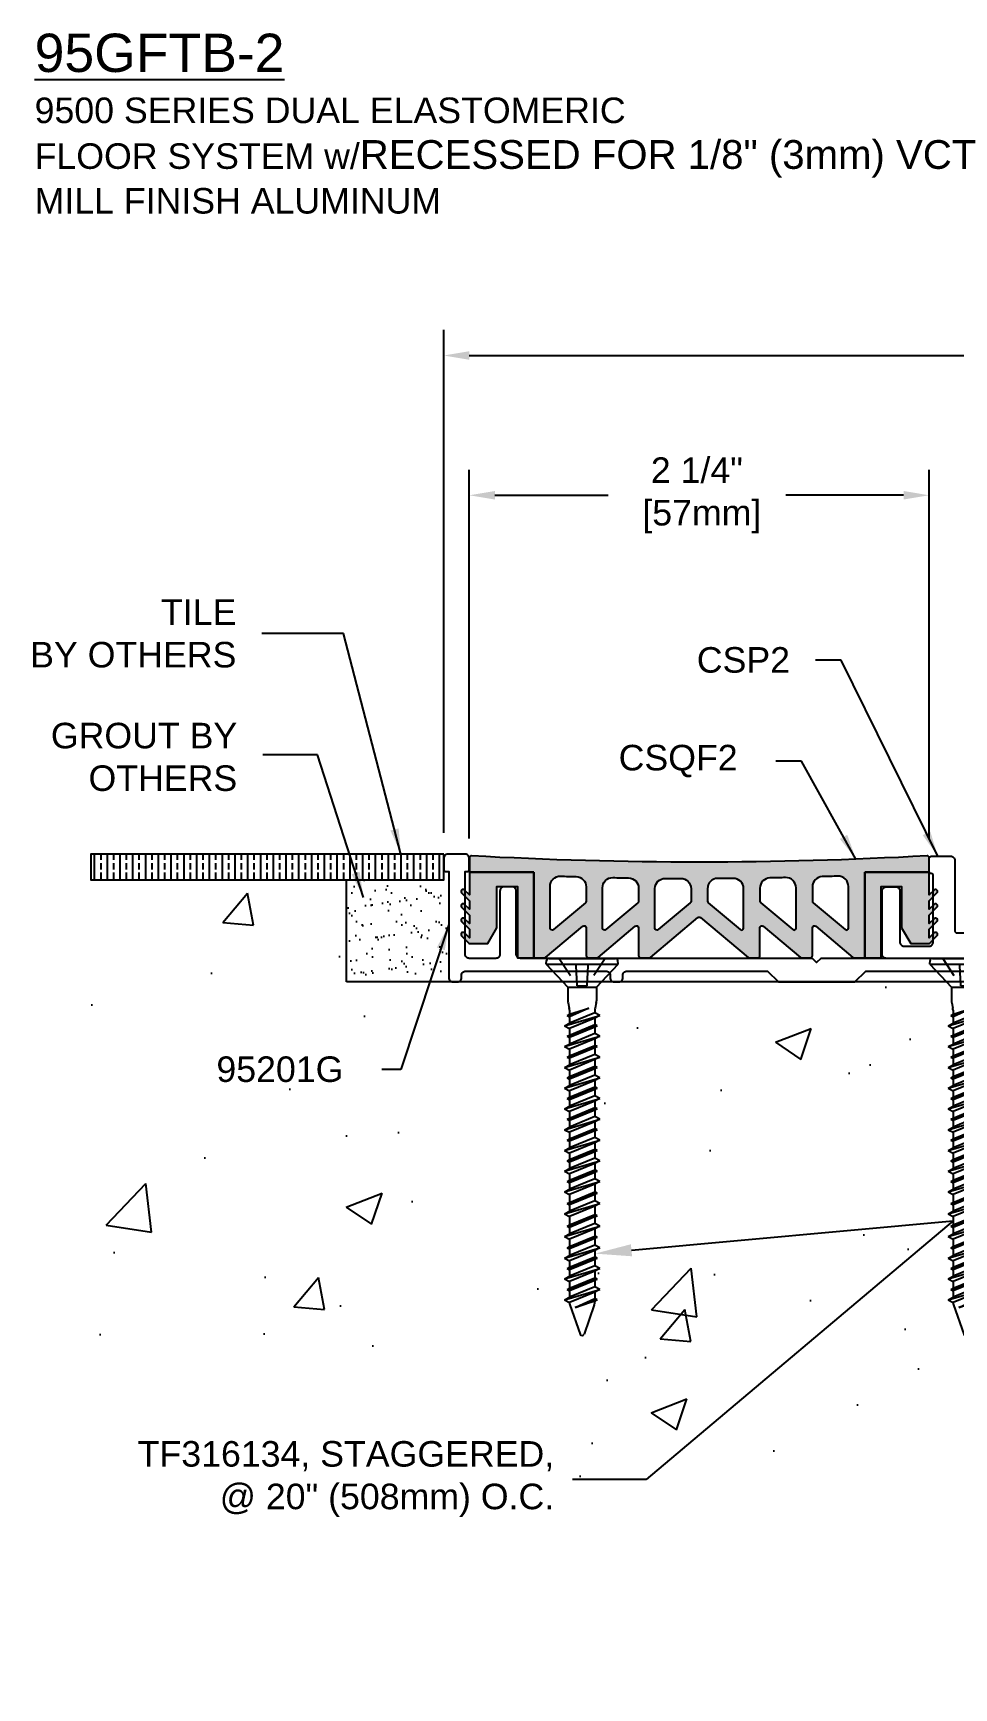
# Model space of a CAD drawing. Header units: inches. Extents: x 2.3 to 34.7, y -2.2 to 5.9.
# Drawn here: x 2.31 to 6.82, y -2.18 to 5.92 of the extents above; entities that cross this region are included whole.
import ezdxf
from ezdxf import colors
from ezdxf.entities.mleader import LeaderData, LeaderLine
from ezdxf.math import Vec2, Vec3

# ---------------------------------------------------------------- set-up
doc = ezdxf.new("R2010")
doc.units = ezdxf.units.IN
doc.header["$MEASUREMENT"] = 0
doc.linetypes.add('DASHED', pattern=[0.75, 0.5, -0.25])
for name, color, linetype in [('anchors', 4, 'Continuous'), ('conditions', 1, 'Continuous'), ('dimensions', 3, 'Continuous'), ('FILLER', 2, 'Continuous'), ('METALS', 7, 'Continuous'), ('text', 2, 'Continuous')]:
    doc.layers.add(name, color=color, linetype=linetype)
doc.styles.add('ARIAL', font='arial.ttf')
doc.dimstyles.new('Arial', dxfattribs={"dimtxt": 0.125, "dimasz": 0.125, "dimexe": 0.125, "dimexo": 0.125, "dimgap": 0.125, "dimtad": 0, "dimtih": 1, "dimtoh": 1, "dimdec": 4, "dimzin": 0, "dimdsep": 46, "dimlunit": 4, "dimtxsty": 'ARIAL', "dimcen": 0.125, "dimadec": 0, "dimazin": 0, "dimtfac": 1, "dimtdec": 4, "dimtofl": 0, "dimtmove": 0, "dimatfit": 3, "dimfxl": 0, "dimfrac": 2, "dimtolj": 1, "dimtzin": 0, "dimarcsym": 0})

# ---------------------------------------------------------------- blocks, each defined once
blk = doc.blocks.new('*D2')
at = {"layer": 'DEFPOINTS', "color": 0}
for p in [(13.6663, 4.3432), (4.3213, 1.8828), (13.6663, 1.8828)]:
    blk.add_point(p, dxfattribs=at)
at = {"layer": 'dimensions', "color": 0, "lineweight": -2}
for p, q in [((4.3213, 2.0078), (4.3213, 4.4682)), ((13.6663, 2.0078), (13.6663, 4.4682)), ((4.4463, 4.3432), (8.5106, 4.3432)), ((13.5413, 4.3432), (9.4771, 4.3432))]:
    blk.add_line(p, q, dxfattribs=at)
at = {"layer": 'dimensions', "color": 0}
for points in [[(4.4463, 4.364), (4.4463, 4.3223), (4.3213, 4.3432)], [(13.5413, 4.364), (13.5413, 4.3223), (13.6663, 4.3432)]]:
    blk.add_solid(points, dxfattribs=at)
at = {"layer": 'dimensions', "color": 0, "insert": (8.9938, 4.3432), "char_height": 0.125, "attachment_point": 5, "style": 'ARIAL'}
blk.add_mtext('\\A1;9 3/8"\\P [237mm]', dxfattribs=at)
blk = doc.blocks.new('*D5')
at = {"layer": 'DEFPOINTS', "color": 0}
for p in [(6.6963, 3.6591), (4.4463, 1.8553), (6.6963, 1.8553)]:
    blk.add_point(p, dxfattribs=at)
at = {"layer": 'dimensions', "color": 0, "lineweight": -2}
for p, q in [((4.4463, 1.9803), (4.4463, 3.7841)), ((6.6963, 1.9803), (6.6963, 3.7841)), ((4.5713, 3.6591), (5.1251, 3.6591)), ((6.5713, 3.6591), (5.9945, 3.6591))]:
    blk.add_line(p, q, dxfattribs=at)
at = {"layer": 'dimensions', "color": 0}
for points in [[(4.5713, 3.68), (4.5713, 3.6383), (4.4463, 3.6591)], [(6.5713, 3.68), (6.5713, 3.6383), (6.6963, 3.6591)]]:
    blk.add_solid(points, dxfattribs=at)
at = {"layer": 'dimensions', "color": 0, "insert": (5.5598, 3.6591), "char_height": 0.125, "attachment_point": 5, "style": 'ARIAL'}
blk.add_mtext('\\A1;2 1/4"\\P [57mm]', dxfattribs=at)
blk = doc.blocks.new('csp2')
blk.add_lwpolyline([(0, 0.33, -0.414214), (0.02, 0.35), (0.0665, 0.35, -0.414214), (0.0865, 0.33), (0.0865, 0.08, 0.414214), (0.1065, 0.06), (0.23, 0.06, 0.414214), (0.25, 0.08), (0.25, 0.405, 0.414214), (0.24, 0.415, -0.414214), (0.23, 0.425), (0.23, 0.49, -0.414214), (0.24, 0.5), (0.335, 0.5, -0.414214), (0.355, 0.48), (0.355, 0.135, 0.414214), (0.365, 0.125), (1.3552, 0.125), (1.3552, 0), (0.335, 0), (0.02, 0, -0.414214), (0, 0.02)], format="xyb", close=True)
blk = doc.blocks.new('A$C63CB1885')
for p, q in [((-0.1762, 0), (-0.1747, 0.0182)), ((-0.1762, 0), (0.1762, 0)), ((-0.1762, 0), (-0.0698, -0.1125)), ((-0.1634, 0.0285), (0.1634, 0.0285)), ((0.0698, -0.1125), (0.1762, 0)), ((0.1762, 0), (0.1747, 0.0182)), ((-0.0698, -0.1125), (0.0698, -0.1125)), ((-0.0698, -0.1125), (-0.0698, -0.1796)), ((0.0698, -0.1125), (0.0698, -0.1796)), ((-0.0737, -0.2511), (0.0321, -0.2146)), ((-0.0687, -0.1892), (-0.0633, -0.2152)), ((-0.0623, -0.2248), (-0.0622, -0.2449)), ((-0.0622, -0.2449), (0.0321, -0.2146)), ((0.0321, -0.2146), (-0.0622, -0.2573)), ((0.0622, -0.2382), (-0.0622, -0.289)), ((0.0622, -0.2248), (0.0622, -0.2382)), ((0.0862, -0.2511), (0.0622, -0.2382)), ((0.0687, -0.1892), (0.0633, -0.2152)), ((-0.0863, -0.3019), (0.0862, -0.2511)), ((-0.0863, -0.3019), (-0.0622, -0.289)), ((-0.0863, -0.3019), (-0.0622, -0.3148)), ((-0.0737, -0.2511), (-0.0622, -0.2449)), ((-0.0737, -0.2511), (-0.0622, -0.2573)), ((-0.0737, -0.3527), (0.0737, -0.3019)), ((-0.0622, -0.2573), (-0.0622, -0.289)), ((0.0622, -0.264), (-0.0622, -0.3148)), ((-0.0622, -0.3465), (0.0622, -0.2957)), ((0.0622, -0.308), (-0.0622, -0.3588)), ((-0.0622, -0.3148), (-0.0622, -0.3465)), ((0.0862, -0.2511), (0.0622, -0.264)), ((0.0622, -0.264), (0.0622, -0.2957)), ((0.0737, -0.3019), (0.0622, -0.2957)), ((0.0737, -0.3019), (0.0622, -0.308)), ((0.0622, -0.308), (0.0622, -0.3397)), ((-0.0863, -0.4034), (0.0862, -0.3527)), ((-0.0863, -0.4034), (-0.0622, -0.3905)), ((-0.0863, -0.4034), (-0.0622, -0.4164)), ((-0.0737, -0.3527), (-0.0622, -0.3465)), ((-0.0737, -0.3527), (-0.0622, -0.3588)), ((-0.0737, -0.4542), (0.0737, -0.4034)), ((0.0622, -0.3397), (-0.0622, -0.3905)), ((-0.0622, -0.3588), (-0.0622, -0.3905)), ((0.0622, -0.3656), (-0.0622, -0.4164)), ((-0.0622, -0.4481), (0.0622, -0.3973)), ((0.0862, -0.3527), (0.0622, -0.3656)), ((0.0622, -0.3656), (0.0622, -0.3973)), ((0.0737, -0.4034), (0.0622, -0.3973)), ((0.0737, -0.4034), (0.0622, -0.4096)), ((0.0862, -0.3527), (0.0622, -0.3397)), ((-0.0863, -0.505), (0.0862, -0.4542)), ((-0.0737, -0.4542), (-0.0622, -0.4481)), ((-0.0737, -0.4542), (-0.0622, -0.4604)), ((0.0622, -0.4096), (-0.0622, -0.4604)), ((-0.0622, -0.4164), (-0.0622, -0.4481)), ((0.0622, -0.4413), (-0.0622, -0.4921)), ((-0.0622, -0.4604), (-0.0622, -0.4921)), ((0.0622, -0.4671), (-0.0622, -0.5179)), ((0.0622, -0.4096), (0.0622, -0.4413)), ((0.0862, -0.4542), (0.0622, -0.4671)), ((0.0622, -0.4671), (0.0622, -0.4988)), ((0.0862, -0.4542), (0.0622, -0.4413)), ((-0.0863, -0.505), (-0.0622, -0.4921)), ((-0.0863, -0.505), (-0.0622, -0.5179)), ((-0.0863, -0.6066), (0.0862, -0.5558)), ((-0.0737, -0.5558), (0.0737, -0.505)), ((-0.0737, -0.5558), (-0.0622, -0.5496)), ((-0.0737, -0.5558), (-0.0622, -0.5619)), ((-0.0622, -0.5496), (0.0622, -0.4988)), ((0.0622, -0.5112), (-0.0622, -0.5619)), ((-0.0622, -0.5179), (-0.0622, -0.5496)), ((0.0622, -0.5429), (-0.0622, -0.5936)), ((-0.0622, -0.5619), (-0.0622, -0.5936)), ((0.0737, -0.505), (0.0622, -0.4988)), ((0.0737, -0.505), (0.0622, -0.5112)), ((0.0622, -0.5112), (0.0622, -0.5429)), ((0.0862, -0.5558), (0.0622, -0.5687)), ((0.0862, -0.5558), (0.0622, -0.5429)), ((-0.0863, -0.6066), (-0.0622, -0.5936)), ((-0.0863, -0.6066), (-0.0622, -0.6195)), ((-0.0737, -0.6573), (0.0737, -0.6066)), ((0.0622, -0.5687), (-0.0622, -0.6195)), ((-0.0622, -0.6512), (0.0622, -0.6004)), ((0.0622, -0.6127), (-0.0622, -0.6635)), ((-0.0622, -0.6195), (-0.0622, -0.6512)), ((0.0622, -0.6444), (-0.0622, -0.6952)), ((0.0622, -0.5687), (0.0622, -0.6004)), ((0.0737, -0.6066), (0.0622, -0.6004)), ((0.0737, -0.6066), (0.0622, -0.6127)), ((0.0622, -0.6127), (0.0622, -0.6444)), ((0.0862, -0.6573), (0.0622, -0.6444)), ((-0.0863, -0.7081), (0.0862, -0.6573)), ((-0.0863, -0.7081), (-0.0622, -0.6952)), ((-0.0863, -0.7081), (-0.0622, -0.721)), ((-0.0737, -0.6573), (-0.0622, -0.6512)), ((-0.0737, -0.6573), (-0.0622, -0.6635)), ((-0.0737, -0.7589), (0.0737, -0.7081)), ((-0.0622, -0.6635), (-0.0622, -0.6952)), ((0.0622, -0.6703), (-0.0622, -0.721)), ((-0.0622, -0.7527), (0.0622, -0.702)), ((0.0622, -0.7143), (-0.0622, -0.7651)), ((-0.0622, -0.721), (-0.0622, -0.7527)), ((0.0862, -0.6573), (0.0622, -0.6703)), ((0.0622, -0.6703), (0.0622, -0.702)), ((0.0737, -0.7081), (0.0622, -0.702)), ((0.0737, -0.7081), (0.0622, -0.7143)), ((0.0622, -0.7143), (0.0622, -0.746)), ((-0.0863, -0.8097), (0.0862, -0.7589)), ((-0.0863, -0.8097), (-0.0622, -0.7968)), ((-0.0863, -0.8097), (-0.0622, -0.8226)), ((-0.0737, -0.7589), (-0.0622, -0.7527)), ((-0.0737, -0.7589), (-0.0622, -0.7651)), ((-0.0737, -0.8605), (0.0737, -0.8097)), ((0.0622, -0.746), (-0.0622, -0.7968)), ((-0.0622, -0.7651), (-0.0622, -0.7967)), ((0.0622, -0.7718), (-0.0622, -0.8226)), ((-0.0622, -0.8543), (0.0622, -0.8035)), ((0.0862, -0.7589), (0.0622, -0.7718)), ((0.0622, -0.7718), (0.0622, -0.8035)), ((0.0737, -0.8097), (0.0622, -0.8035)), ((0.0737, -0.8097), (0.0622, -0.8159)), ((0.0862, -0.7589), (0.0622, -0.746)), ((-0.0863, -0.9112), (0.0862, -0.8605)), ((-0.0737, -0.8605), (-0.0622, -0.8543)), ((-0.0737, -0.8605), (-0.0622, -0.8666)), ((0.0622, -0.8159), (-0.0622, -0.8666)), ((-0.0622, -0.8226), (-0.0622, -0.8543)), ((0.0622, -0.8475), (-0.0622, -0.8983)), ((-0.0622, -0.8666), (-0.0622, -0.8983)), ((0.0622, -0.8734), (-0.0622, -0.9242)), ((0.0622, -0.8159), (0.0622, -0.8475)), ((0.0862, -0.8605), (0.0622, -0.8734)), ((0.0622, -0.8734), (0.0622, -0.9051)), ((0.0862, -0.8605), (0.0622, -0.8475)), ((-0.0863, -0.9112), (-0.0622, -0.8983)), ((-0.0863, -0.9112), (-0.0622, -0.9242)), ((-0.0863, -1.0128), (0.0862, -0.962)), ((-0.0737, -0.962), (0.0737, -0.9112)), ((-0.0737, -0.962), (-0.0622, -0.9559)), ((-0.0737, -0.962), (-0.0622, -0.9682)), ((-0.0622, -0.9559), (0.0622, -0.9051)), ((0.0622, -0.9174), (-0.0622, -0.9682)), ((-0.0622, -0.9242), (-0.0622, -0.9558)), ((0.0622, -0.9491), (-0.0622, -0.9999)), ((-0.0622, -0.9682), (-0.0622, -0.9999)), ((0.0737, -0.9112), (0.0622, -0.9051)), ((0.0737, -0.9112), (0.0622, -0.9174)), ((0.0622, -0.9174), (0.0622, -0.9491)), ((0.0862, -0.962), (0.0622, -0.975)), ((0.0862, -0.962), (0.0622, -0.9491)), ((-0.0863, -1.0128), (-0.0622, -0.9999)), ((-0.0863, -1.0128), (-0.0622, -1.0257)), ((-0.0737, -1.0636), (0.0737, -1.0128)), ((0.0622, -0.975), (-0.0622, -1.0257)), ((-0.0622, -1.0574), (0.0622, -1.0066)), ((0.0622, -1.019), (-0.0622, -1.0698)), ((-0.0622, -1.0257), (-0.0622, -1.0574)), ((0.0622, -1.0507), (-0.0622, -1.1015)), ((0.0622, -0.975), (0.0622, -1.0066)), ((0.0737, -1.0128), (0.0622, -1.0066)), ((0.0737, -1.0128), (0.0622, -1.019)), ((0.0622, -1.019), (0.0622, -1.0507)), ((0.0862, -1.0636), (0.0622, -1.0507)), ((-0.0863, -1.1144), (0.0862, -1.0636)), ((-0.0863, -1.1144), (-0.0622, -1.1015)), ((-0.0863, -1.1144), (-0.0622, -1.1273)), ((-0.0737, -1.0636), (-0.0622, -1.0574)), ((-0.0737, -1.0636), (-0.0622, -1.0698)), ((-0.0737, -1.1715), (0.0737, -1.1207)), ((-0.0622, -1.0697), (-0.0622, -1.1014)), ((0.0622, -1.0765), (-0.0622, -1.1273)), ((-0.0622, -1.1653), (0.0622, -1.1145)), ((0.0622, -1.1269), (-0.0622, -1.1776)), ((-0.0622, -1.1273), (-0.0622, -1.1653)), ((0.0862, -1.0636), (0.0622, -1.0765)), ((0.0622, -1.0765), (0.0622, -1.1145)), ((0.0737, -1.1207), (0.0622, -1.1145)), ((0.0737, -1.1207), (0.0622, -1.1269)), ((0.0622, -1.1269), (0.0622, -1.1585)), ((-0.0863, -1.2223), (0.0862, -1.1715)), ((-0.0863, -1.2223), (-0.0622, -1.2093)), ((-0.0737, -1.1715), (-0.0622, -1.1653)), ((-0.0737, -1.1715), (-0.0622, -1.1776)), ((0.0622, -1.1585), (-0.0622, -1.2093)), ((-0.0622, -1.1776), (-0.0622, -1.2093)), ((0.0622, -1.1844), (-0.0622, -1.2352)), ((0.0862, -1.1715), (0.0622, -1.1844)), ((0.0622, -1.1844), (0.0622, -1.2247)), ((0.0862, -1.1715), (0.0622, -1.1585)), ((-0.0863, -1.2223), (-0.0622, -1.2352)), ((-0.0863, -1.3324), (0.0862, -1.2816)), ((-0.0737, -1.2816), (0.0737, -1.2308)), ((-0.0737, -1.2816), (-0.0622, -1.2754)), ((-0.0737, -1.2816), (-0.0622, -1.2878)), ((-0.0622, -1.2754), (0.0622, -1.2247)), ((-0.0622, -1.2352), (-0.0622, -1.2754)), ((0.0622, -1.237), (-0.0622, -1.2878)), ((0.0622, -1.2687), (-0.0622, -1.3195)), ((-0.0622, -1.2877), (-0.0622, -1.3194)), ((0.0622, -1.2945), (-0.0622, -1.3453)), ((0.0737, -1.2308), (0.0622, -1.2247)), ((0.0737, -1.2308), (0.0622, -1.237)), ((0.0622, -1.237), (0.0622, -1.2687)), ((0.0862, -1.2816), (0.0622, -1.2945)), ((0.0622, -1.2945), (0.0622, -1.3303)), ((0.0862, -1.2816), (0.0622, -1.2687)), ((-0.0863, -1.3324), (-0.0622, -1.3195)), ((-0.0863, -1.3324), (-0.0622, -1.3453)), ((-0.0737, -1.3872), (0.0737, -1.3365)), ((-0.0622, -1.3811), (0.0622, -1.3303)), ((0.0622, -1.3426), (-0.0622, -1.3934)), ((-0.0622, -1.3453), (-0.0622, -1.381)), ((0.0622, -1.3743), (-0.0622, -1.4251)), ((0.0737, -1.3365), (0.0622, -1.3303)), ((0.0737, -1.3365), (0.0622, -1.3426)), ((0.0622, -1.3426), (0.0622, -1.3743)), ((0.0862, -1.3872), (0.0622, -1.3743)), ((-0.0863, -1.438), (0.0862, -1.3872)), ((-0.0863, -1.438), (-0.0622, -1.4251)), ((-0.0863, -1.438), (-0.0622, -1.4509)), ((-0.0737, -1.3872), (-0.0622, -1.3811)), ((-0.0737, -1.3872), (-0.0622, -1.3934)), ((-0.0737, -1.4895), (0.0737, -1.4387)), ((-0.0622, -1.3934), (-0.0622, -1.4251)), ((0.0622, -1.4002), (-0.0622, -1.4509)), ((-0.0622, -1.4833), (0.0622, -1.4326)), ((0.0622, -1.4449), (-0.0622, -1.4957)), ((-0.0622, -1.4509), (-0.0622, -1.4833)), ((0.0862, -1.3872), (0.0622, -1.4002)), ((0.0622, -1.4002), (0.0622, -1.4326)), ((0.0737, -1.4387), (0.0622, -1.4326)), ((0.0737, -1.4387), (0.0622, -1.4449)), ((0.0622, -1.4449), (0.0622, -1.4766)), ((-0.0863, -1.5403), (0.0862, -1.4895)), ((-0.0863, -1.5403), (-0.0622, -1.5274)), ((-0.0737, -1.4895), (-0.0622, -1.4833)), ((-0.0737, -1.4895), (-0.0622, -1.4957)), ((0.0622, -1.4766), (-0.0622, -1.5274)), ((-0.0622, -1.4956), (-0.0621, -1.5273)), ((0.0622, -1.5024), (-0.0622, -1.5532)), ((-0.0622, -1.5856), (0.0622, -1.5348)), ((0.0862, -1.4895), (0.0622, -1.5024)), ((0.0622, -1.5024), (0.0622, -1.5348)), ((0.0737, -1.541), (0.0622, -1.5348)), ((0.0862, -1.4895), (0.0622, -1.4766)), ((-0.0863, -1.5403), (-0.0622, -1.5532)), ((-0.0863, -1.6425), (0.0862, -1.5918)), ((-0.0737, -1.5918), (0.0737, -1.541)), ((-0.0737, -1.5918), (-0.0622, -1.5856)), ((-0.0737, -1.5918), (-0.0622, -1.5979)), ((0.0622, -1.5471), (-0.0622, -1.5979)), ((0.0622, -1.5788), (-0.0622, -1.6296)), ((0.0622, -1.6047), (-0.0622, -1.6555)), ((-0.0621, -1.5532), (-0.0621, -1.5856)), ((-0.0621, -1.5979), (-0.0621, -1.6296)), ((0.0737, -1.541), (0.0622, -1.5471)), ((0.0622, -1.5471), (0.0622, -1.5788)), ((0.0862, -1.5918), (0.0622, -1.6047)), ((0.0622, -1.6047), (0.0622, -1.6522)), ((0.0862, -1.5918), (0.0622, -1.5788)), ((-0.0863, -1.6425), (-0.0622, -1.6296)), ((-0.0863, -1.6425), (-0.0622, -1.6555)), ((-0.0596, -1.6676), (-0.0096, -1.8103)), ((-0.0335, -1.6795), (0.0622, -1.6364)), ((-0.0335, -1.6795), (0.0737, -1.6425)), ((0.0622, -1.6487), (-0.0335, -1.6795)), ((0.0596, -1.6676), (0.0096, -1.8103)), ((0.0737, -1.6425), (0.0622, -1.6364)), ((0.0737, -1.6425), (0.0622, -1.6487))]:
    blk.add_line(p, q)
at = {"linetype": 'DASHED', "ltscale": 0.025}
for p, q in [((-0.1125, 0.0285), (-0.024, -0.1065)), ((-0.024, -0.1065), (-0.0311, 0.0283)), ((0.024, -0.1065), (0.0311, 0.0285)), ((0.1125, 0.0285), (0.024, -0.1065)), ((-0.024, -0.1065), (0.024, -0.1065))]:
    blk.add_line(p, q, dxfattribs=at)
for centre, radius, start, end in [((-0.1634, 0.0173), 0.0112, 90, 175), ((0.1634, 0.0173), 0.0112, 5, 90), ((-0.0233, -0.1796), 0.0465, 180, 191.9357), ((-0.1088, -0.2248), 0.0465, 0, 11.9357), ((0.1087, -0.2248), 0.0465, 168.0643, 180), ((0.0233, -0.1796), 0.0465, 348.0643, 0), ((-0.0158, -1.6522), 0.0465, 183.94761, 199.30575), ((0.0158, -1.6522), 0.0465, 340.69425, 0), ((0, -1.806), 0.0106, 204.10008, 335.89992)]:
    blk.add_arc(centre, radius, start, end)
blk = doc.blocks.new('TF316134')
blk.add_blockref('A$C63CB1885', (0, -0.0285))
blk = doc.blocks.new('95201g')
blk.add_lwpolyline([(-1.7723, -0.0148), (-1.7723, -0.0018, -0.414214), (-1.7523, 0.0182), (-1.0651, 0.0182, -0.414214), (-1.0451, -0.0018), (-1.0451, -0.0148, 0.414214), (-1.0251, -0.0348), (-1.0031, -0.0348, 0.414214), (-0.9831, -0.0148), (-0.9831, -0.0018, -0.414214), (-0.9631, 0.0182), (-0.2748, 0.0182), (-0.2218, -0.0348), (0.1522, -0.0348), (0.2052, 0.0182), (0.8319, 0.0182, -0.414214), (0.8519, -0.0018), (0.8519, -0.0148, 0.414214), (0.8719, -0.0348), (0.8939, -0.0348, 0.414214), (0.9139, -0.0148), (0.9139, -0.0018, -0.414214), (0.9339, 0.0182), (1.5367, 0.0182, -0.414214), (1.5567, -0.0018), (1.5567, -0.0148, 0.414214), (1.5767, -0.0348), (1.5987, -0.0348, 0.414214), (1.6187, -0.0148), (1.6187, -0.0018, -0.414214), (1.6387, 0.0182), (1.9687, 0.0182, -0.414214), (1.9887, -0.0018), (1.9887, -0.1268, -0.414214), (1.8207, -0.2948), (1.8132, -0.2948), (1.8132, -0.3568), (1.8207, -0.3568, 0.414214), (2.0507, -0.1268), (2.0507, -0.0018, -0.414214), (2.0707, 0.0182), (2.3057, 0.0182, -0.414214), (2.3257, -0.0018), (2.3257, -0.2953, 0.414214), (2.3872, -0.3568), (2.3877, -0.3568), (2.3877, 0.0602, 0.414214), (2.3677, 0.0802), (-0.0148, 0.0802), (-0.0348, 0.0602), (-0.0548, 0.0802), (-1.4843, 0.0802, -0.414214), (-1.5043, 0.1002), (-1.5043, 0.4102, 0.414214), (-1.5243, 0.4302), (-1.5643, 0.4302, 0.414214), (-1.5843, 0.4102), (-1.5843, 0.1002, -0.414214), (-1.6043, 0.0802), (-1.7343, 0.0802, -0.414214), (-1.7543, 0.1002), (-1.7543, 0.5052), (-1.7443, 0.5052, 0.414214), (-1.7343, 0.5152), (-1.7343, 0.5702, 0.414214), (-1.7543, 0.5902), (-1.8393, 0.5902, 0.414214), (-1.8593, 0.5702), (-1.8593, 0.5152, 0.414214), (-1.8493, 0.5052), (-1.8343, 0.5052), (-1.8343, -0.0148, 0.414214), (-1.8143, -0.0348), (-1.7923, -0.0348, 0.414214)], format="xyb", close=True)
blk = doc.blocks.new('CSQF2')
h = blk.add_hatch(color=256)
h.paths.add_polyline_path([(4.5589, 1.888, 0.430422), (4.5483, 1.898, -0.027516), (2.3194, 1.898, 0.430422), (2.3089, 1.888), (2.3089, 1.8186), (2.6239, 1.8186), (2.6239, 1.3986), (2.6757, 1.3986, 0.176327), (2.6822, 1.4009), (2.8641, 1.5536, -0.63707), (2.8805, 1.5459), (2.8805, 1.4086, 0.414214), (2.8905, 1.3986), (2.9323, 1.3986, 0.176327), (2.9388, 1.4009), (3.1207, 1.5536, -0.63707), (3.1371, 1.5459), (3.1371, 1.4086, 0.414214), (3.1471, 1.3986), (3.1889, 1.3986, 0.176327), (3.1954, 1.4009), (3.4275, 1.5957, -0.36397), (3.4403, 1.5957), (3.6724, 1.4009, 0.176327), (3.6788, 1.3986), (3.7207, 1.3986, 0.414214), (3.7307, 1.4086), (3.7307, 1.5459, -0.63707), (3.7471, 1.5536), (3.929, 1.4009, 0.176327), (3.9354, 1.3986), (3.9773, 1.3986, 0.414214), (3.9873, 1.4086), (3.9873, 1.5459, -0.63707), (4.0037, 1.5536), (4.1856, 1.4009, 0.176327), (4.192, 1.3986), (4.2439, 1.3986), (4.2439, 1.8186), (4.5589, 1.8186)])
h.paths.add_polyline_path([(3.2675, 1.788, 0.000939), (3.3439, 1.7875, -0.412919), (3.3937, 1.7375), (3.3937, 1.6764, -0.221695), (3.3901, 1.6688), (3.2335, 1.5374, -0.63707), (3.2171, 1.545), (3.2171, 1.738, -0.416611)], flags=16)
h.paths.add_polyline_path([(3.1371, 1.7403), (3.1371, 1.6764, -0.221695), (3.1335, 1.6688), (2.9769, 1.5374, -0.63707), (2.9605, 1.545), (2.9605, 1.7417, -0.420307), (3.0115, 1.7917, 0.000939), (3.0879, 1.7903, -0.409242)], flags=16)
h.paths.add_polyline_path([(3.5239, 1.7875, 0.000939), (3.6003, 1.788, -0.416611), (3.6507, 1.738), (3.6507, 1.545, -0.63707), (3.6343, 1.5374), (3.4777, 1.6688, -0.221695), (3.4741, 1.6764), (3.4741, 1.7375, -0.412919)], flags=16)
h.paths.add_polyline_path([(2.8805, 1.7463), (2.8805, 1.6764, -0.221695), (2.8769, 1.6688), (2.7203, 1.5374, -0.63707), (2.7039, 1.545), (2.7039, 1.7487, -0.424014), (2.7555, 1.7987, 0.000939), (2.832, 1.7963, -0.405574)], flags=16)
h.paths.add_polyline_path([(3.7798, 1.7903, 0.000939), (3.8562, 1.7917, -0.420307), (3.9073, 1.7417), (3.9073, 1.545, -0.63707), (3.8909, 1.5374), (3.7343, 1.6688, -0.221695), (3.7307, 1.6764), (3.7307, 1.7403, -0.409242)], flags=16)
h.paths.add_polyline_path([(4.0358, 1.7963, 0.000939), (4.1122, 1.7987, -0.424014), (4.1639, 1.7487), (4.1639, 1.545, -0.63707), (4.1475, 1.5374), (3.9909, 1.6688, -0.221695), (3.9873, 1.6764), (3.9873, 1.7463, -0.405574)], flags=16)
h.paths.add_polyline_path([(2.6239, 1.8186), (2.3089, 1.8186), (2.3089, 1.7069), (2.2851, 1.7307, 0.414214), (2.271, 1.7307, 0.414214), (2.271, 1.7165), (2.3089, 1.6786), (2.3089, 1.6369), (2.2851, 1.6607, 0.414214), (2.271, 1.6607, 0.414214), (2.271, 1.6465), (2.3089, 1.6086), (2.3089, 1.5669), (2.2851, 1.5907, 0.414214), (2.271, 1.5907, 0.414214), (2.271, 1.5765), (2.3089, 1.5386), (2.3089, 1.4969), (2.2851, 1.5207, 0.414214), (2.271, 1.5207, 0.414214), (2.271, 1.5065), (2.306, 1.4715, 0.198912), (2.313, 1.4686), (2.3989, 1.4686), (2.4439, 1.5465), (2.4439, 1.7486), (2.5439, 1.7486), (2.5439, 1.3986), (2.6239, 1.3986)])
h.paths.add_polyline_path([(4.3239, 1.7486), (4.4239, 1.7486), (4.4239, 1.5465), (4.4689, 1.4686), (4.5547, 1.4686, 0.198912), (4.5618, 1.4715), (4.5968, 1.5065, 0.414214), (4.5968, 1.5207, 0.414214), (4.5827, 1.5207), (4.5589, 1.4969), (4.5589, 1.5386), (4.5968, 1.5765, 0.414214), (4.5968, 1.5907, 0.414214), (4.5827, 1.5907), (4.5589, 1.5669), (4.5589, 1.6086), (4.5968, 1.6465, 0.414214), (4.5968, 1.6607, 0.414214), (4.5827, 1.6607), (4.5589, 1.6369), (4.5589, 1.6786), (4.5968, 1.7165, 0.414214), (4.5968, 1.7307, 0.414214), (4.5827, 1.7307), (4.5589, 1.7069), (4.5589, 1.8186), (4.2439, 1.8186), (4.2439, 1.3986), (4.3239, 1.3986)])
for p, q in [((2.3089, 1.8186), (2.6239, 1.8186)), ((2.6239, 1.8186), (2.3089, 1.8186)), ((2.6239, 1.8186), (2.6239, 1.3986)), ((2.6239, 1.3986), (2.6239, 1.8186)), ((4.2439, 1.8186), (4.2439, 1.3986)), ((4.5589, 1.8186), (4.2439, 1.8186)), ((4.2439, 1.8186), (4.5589, 1.8186)), ((4.2439, 1.3986), (4.2439, 1.8186))]:
    blk.add_line(p, q)
for points in [[(2.8905, 1.3986), (2.9323, 1.3986, 0.176327), (2.9388, 1.4009), (3.1207, 1.5536, -0.63707), (3.1371, 1.5459), (3.1371, 1.4086, 0.414214), (3.1471, 1.3986), (3.1889, 1.3986, 0.176327), (3.1954, 1.4009), (3.4275, 1.5957, -0.36397), (3.4403, 1.5957), (3.6724, 1.4009, 0.176327), (3.6788, 1.3986), (3.7207, 1.3986, 0.414214), (3.7307, 1.4086), (3.7307, 1.5459, -0.63707), (3.7471, 1.5536), (3.929, 1.4009, 0.176327), (3.9354, 1.3986), (3.9773, 1.3986, 0.414214), (3.9873, 1.4086), (3.9873, 1.5459, -0.63707), (4.0037, 1.5536), (4.1856, 1.4009, 0.176327), (4.192, 1.3986), (4.2439, 1.3986), (4.3239, 1.3986), (4.3239, 1.7486), (4.4239, 1.7486), (4.4239, 1.5465), (4.4689, 1.4686), (4.5547, 1.4686, 0.198912), (4.5618, 1.4715), (4.5968, 1.5065, 0.414214), (4.5968, 1.5207, 0.414214), (4.5827, 1.5207), (4.5589, 1.4969), (4.5589, 1.5386), (4.5968, 1.5765, 0.414214), (4.5968, 1.5907, 0.414214), (4.5827, 1.5907), (4.5589, 1.5669), (4.5589, 1.6086), (4.5968, 1.6465, 0.414214), (4.5968, 1.6607, 0.414214), (4.5827, 1.6607), (4.5589, 1.6369), (4.5589, 1.6786), (4.5968, 1.7165, 0.414214), (4.5968, 1.7307, 0.414214), (4.5827, 1.7307), (4.5589, 1.7069), (4.5589, 1.8186), (4.5589, 1.888, 0.430422), (4.5483, 1.898, -0.027516), (2.3194, 1.898, 0.430422), (2.3089, 1.888), (2.3089, 1.8186), (2.3089, 1.7069), (2.2851, 1.7307, 0.414214), (2.271, 1.7307, 0.414214), (2.271, 1.7165), (2.3089, 1.6786), (2.3089, 1.6369), (2.2851, 1.6607, 0.414214), (2.271, 1.6607, 0.414214), (2.271, 1.6465), (2.3089, 1.6086), (2.3089, 1.5669), (2.2851, 1.5907, 0.414214), (2.271, 1.5907, 0.414214), (2.271, 1.5765), (2.3089, 1.5386), (2.3089, 1.4969), (2.2851, 1.5207, 0.414214), (2.271, 1.5207, 0.414214), (2.271, 1.5065), (2.306, 1.4715, 0.198912), (2.313, 1.4686), (2.3989, 1.4686), (2.4439, 1.5465), (2.4439, 1.7486), (2.5439, 1.7486), (2.5439, 1.3986), (2.6239, 1.3986), (2.6757, 1.3986, 0.176327), (2.6822, 1.4009), (2.8641, 1.5536, -0.63707), (2.8805, 1.5459), (2.8805, 1.4086, 0.414214)], [(2.8805, 1.6764, -0.221695), (2.8769, 1.6688), (2.7203, 1.5374, -0.63707), (2.7039, 1.545), (2.7039, 1.7487, -0.424014), (2.7555, 1.7987, 0.000939), (2.832, 1.7963, -0.405574), (2.8805, 1.7463)], [(3.1371, 1.7403), (3.1371, 1.6764, -0.221695), (3.1335, 1.6688), (2.9769, 1.5374, -0.63707), (2.9605, 1.545), (2.9605, 1.7417, -0.420307), (3.0115, 1.7917, 0.000939), (3.0879, 1.7903, -0.409242)], [(3.3937, 1.7375), (3.3937, 1.6764, -0.221695), (3.3901, 1.6688), (3.2335, 1.5374, -0.63707), (3.2171, 1.545), (3.2171, 1.738, -0.416611), (3.2675, 1.788, 0.000939), (3.3439, 1.7875, -0.412919)], [(3.4741, 1.7375), (3.4741, 1.6764, 0.221695), (3.4777, 1.6688), (3.6343, 1.5374, 0.63707), (3.6507, 1.545), (3.6507, 1.738, 0.416611), (3.6003, 1.788, -0.000939), (3.5239, 1.7875, 0.412919)], [(3.7798, 1.7903, 0.409242), (3.7307, 1.7403), (3.7307, 1.6764, 0.221695), (3.7343, 1.6688), (3.8909, 1.5374, 0.63707), (3.9073, 1.545), (3.9073, 1.7417, 0.420307), (3.8562, 1.7917, -0.000939)], [(3.9873, 1.7463), (3.9873, 1.6764, 0.221695), (3.9909, 1.6688), (4.1475, 1.5374, 0.63707), (4.1639, 1.545), (4.1639, 1.7487, 0.424014), (4.1122, 1.7987, -0.000939), (4.0358, 1.7963, 0.405574)]]:
    blk.add_lwpolyline(points, format="xyb", close=True)

msp = doc.modelspace()

# ---------------------------------------------------------------- hatches: boundary and pattern name
at = {"layer": 'conditions'}
h = msp.add_hatch(dxfattribs=at)
h.set_pattern_fill('ANSI33', color=256, scale=0.25, angle=45, style=0)
h.set_pattern_definition([(90, (2.488, -0.125), (-0.0625, 1e-17), []), (90, (2.51925, -0.09375), (-0.0625, 1e-17), [0.03125, -0.015625])])
h.paths.add_polyline_path([(2.59467, 1.90285), (2.59467, 1.77785), (4.30631, 1.77785), (4.30631, 1.88285, -0.4142136), (4.32631, 1.90285)])
h = msp.add_hatch(dxfattribs=at)
h.set_pattern_fill('AR-SAND', color=256, scale=0.0625, style=0)
h.paths.add_polyline_path([(4.34631, 1.81785), (4.33131, 1.81785, -0.4142136), (4.32131, 1.82785), (4.32131, 1.77785), (3.84621, 1.77785), (3.84621, 1.27785), (4.36631, 1.27785, -0.4142136), (4.34631, 1.29785)])
h = msp.add_hatch(dxfattribs=at)
h.set_pattern_fill('AR-CONC', color=256, scale=0.25, style=0)
h.paths.add_polyline_path([(7.99381, 1.27785), (6.96981, 1.27785), (6.9452, 1.25185), (6.9452, 1.17989), (6.9387, 1.14916, 0.0521265), (6.9377, 1.13955), (6.9377, 1.12618), (6.9617, 1.11325), (6.9377, 1.10033), (6.9377, 1.06863), (6.94914, 1.06247), (6.9377, 1.05631), (6.9377, 1.02461), (6.9617, 1.01169), (6.9377, 0.99876), (6.9377, 0.96707), (6.94914, 0.96091), (6.9377, 0.95474), (6.9377, 0.92305), (6.9617, 0.91013), (6.9377, 0.8972), (6.9377, 0.86551), (6.94914, 0.85935), (6.9377, 0.85318), (6.9377, 0.82149), (6.9617, 0.80856), (6.9377, 0.79564), (6.9377, 0.76395), (6.94914, 0.75778), (6.9377, 0.75162), (6.9377, 0.71993), (6.9617, 0.707), (6.9377, 0.69408), (6.9377, 0.66238), (6.94914, 0.65622), (6.9377, 0.65006), (6.9377, 0.61836), (6.9617, 0.60544), (6.9377, 0.59251), (6.9377, 0.56082), (6.94914, 0.55466), (6.9377, 0.54849), (6.9377, 0.5168), (6.9617, 0.50388), (6.9377, 0.49095), (6.9377, 0.45926), (6.94914, 0.4531), (6.9377, 0.44693), (6.9377, 0.41524), (6.9617, 0.40231), (6.9377, 0.38939), (6.9377, 0.3577), (6.94914, 0.35153), (6.9377, 0.34537), (6.9377, 0.31368), (6.9617, 0.30075), (6.9377, 0.28783), (6.9377, 0.24982), (6.94914, 0.24365), (6.9377, 0.23749), (6.9377, 0.2058), (6.9617, 0.19287), (6.9377, 0.17995), (6.9377, 0.13969), (6.94914, 0.13352), (6.9377, 0.12736), (6.9377, 0.09567), (6.9617, 0.08274), (6.9377, 0.06982), (6.9377, 0.03406), (6.94914, 0.02789), (6.9377, 0.02173), (6.9377, -0.00996), (6.9617, -0.02289), (6.9377, -0.03581), (6.9377, -0.06821), (6.94914, -0.07437), (6.9377, -0.08053), (6.9377, -0.11223), (6.9617, -0.12515), (6.9377, -0.13808), (6.9377, -0.17047), (6.94914, -0.17663), (6.9377, -0.18279), (6.9377, -0.21449), (6.9617, -0.22741), (6.9377, -0.24034), (6.9377, -0.26396), (6.95222, -0.25742), (6.96366, -0.26358), (6.95222, -0.26975), (6.9377, -0.27441), (6.9377, -0.29578), (6.88567, -0.4443, -0.7741233), (6.86522, -0.4443), (6.8132, -0.29578), (6.8132, -0.29112), (6.7892, -0.27819), (6.8132, -0.26527), (6.8132, -0.23358), (6.80175, -0.22741), (6.8132, -0.22125), (6.8132, -0.18886), (6.7892, -0.17593), (6.8132, -0.16301), (6.8132, -0.13131), (6.80175, -0.12515), (6.8132, -0.11899), (6.8132, -0.0866), (6.7892, -0.07367), (6.8132, -0.06075), (6.8132, -0.02905), (6.80175, -0.02289), (6.8132, -0.01673), (6.8132, 0.01904), (6.7892, 0.03196), (6.8132, 0.04489), (6.8132, 0.07658), (6.80175, 0.08274), (6.8132, 0.08891), (6.8132, 0.12917), (6.7892, 0.14209), (6.8132, 0.15501), (6.8132, 0.18671), (6.80175, 0.19287), (6.8132, 0.19903), (6.8132, 0.21118), (6.8132, 0.23705), (6.7892, 0.24997), (6.8132, 0.2629), (6.8132, 0.29459), (6.80175, 0.30075), (6.8132, 0.30691), (6.8132, 0.33861), (6.7892, 0.35153), (6.8132, 0.36446), (6.8132, 0.39615), (6.80175, 0.40231), (6.8132, 0.40848), (6.8132, 0.44017), (6.7892, 0.4531), (6.8132, 0.46602), (6.8132, 0.49771), (6.80175, 0.50388), (6.8132, 0.51004), (6.8132, 0.54173), (6.7892, 0.55466), (6.8132, 0.56758), (6.8132, 0.59928), (6.80175, 0.60544), (6.8132, 0.6116), (6.8132, 0.6433), (6.7892, 0.65622), (6.8132, 0.66915), (6.8132, 0.70084), (6.80175, 0.707), (6.8132, 0.71316), (6.8132, 0.74486), (6.7892, 0.75778), (6.8132, 0.77071), (6.8132, 0.8024), (6.80175, 0.80856), (6.8132, 0.81473), (6.8132, 0.84642), (6.7892, 0.85935), (6.8132, 0.87227), (6.8132, 0.90396), (6.80175, 0.91013), (6.8132, 0.91629), (6.8132, 0.94798), (6.7892, 0.96091), (6.8132, 0.97383), (6.8132, 1.00553), (6.80175, 1.01169), (6.8132, 1.01785), (6.8132, 1.04955), (6.7892, 1.06247), (6.8132, 1.0754), (6.8132, 1.10709), (6.80175, 1.11325), (6.8132, 1.11941), (6.8132, 1.13955, 0.0521265), (6.81219, 1.14916), (6.8057, 1.17989), (6.8057, 1.25185), (6.78109, 1.27785), (5.09272, 1.27785), (5.06811, 1.25185), (5.06811, 1.17989), (5.06161, 1.14916, 0.0521265), (5.06061, 1.13955), (5.06061, 1.12618), (5.08461, 1.11325), (5.06061, 1.10033), (5.06061, 1.06863), (5.07205, 1.06247), (5.06061, 1.05631), (5.06061, 1.02461), (5.08461, 1.01169), (5.06061, 0.99876), (5.06061, 0.96707), (5.07205, 0.96091), (5.06061, 0.95474), (5.06061, 0.92305), (5.08461, 0.91013), (5.06061, 0.8972), (5.06061, 0.86551), (5.07205, 0.85935), (5.06061, 0.85318), (5.06061, 0.82149), (5.08461, 0.80856), (5.06061, 0.79564), (5.06061, 0.76395), (5.07205, 0.75778), (5.06061, 0.75162), (5.06061, 0.71993), (5.08461, 0.707), (5.06061, 0.69408), (5.06061, 0.66238), (5.07205, 0.65622), (5.06061, 0.65006), (5.06061, 0.61836), (5.08461, 0.60544), (5.06061, 0.59251), (5.06061, 0.56082), (5.07205, 0.55466), (5.06061, 0.54849), (5.06061, 0.5168), (5.08461, 0.50388), (5.06061, 0.49095), (5.06061, 0.45926), (5.07205, 0.4531), (5.06061, 0.44693), (5.06061, 0.41524), (5.08461, 0.40231), (5.06061, 0.38939), (5.06061, 0.3577), (5.07205, 0.35153), (5.06061, 0.34537), (5.06061, 0.31368), (5.08461, 0.30075), (5.06061, 0.28783), (5.06061, 0.24982), (5.07205, 0.24365), (5.06061, 0.23749), (5.06061, 0.2058), (5.08461, 0.19287), (5.06061, 0.17995), (5.06061, 0.13969), (5.07205, 0.13352), (5.06061, 0.12736), (5.06061, 0.09567), (5.08461, 0.08274), (5.06061, 0.06982), (5.06061, 0.03406), (5.07205, 0.02789), (5.06061, 0.02173), (5.06061, -0.00996), (5.08461, -0.02289), (5.06061, -0.03581), (5.06061, -0.06821), (5.07205, -0.07437), (5.06061, -0.08053), (5.06061, -0.11223), (5.08461, -0.12515), (5.06061, -0.13808), (5.06061, -0.17047), (5.07205, -0.17663), (5.06061, -0.18279), (5.06061, -0.21449), (5.08461, -0.22741), (5.06061, -0.24034), (5.06061, -0.26396), (5.07513, -0.25742), (5.08657, -0.26358), (5.07513, -0.26975), (5.06061, -0.27441), (5.06061, -0.29578), (5.00858, -0.4443, -0.7741233), (4.98814, -0.4443), (4.93611, -0.29578), (4.93611, -0.29112), (4.91211, -0.27819), (4.93611, -0.26527), (4.93611, -0.23358), (4.92466, -0.22741), (4.93611, -0.22125), (4.93611, -0.18886), (4.91211, -0.17593), (4.93611, -0.16301), (4.93611, -0.13131), (4.92466, -0.12515), (4.93611, -0.11899), (4.93611, -0.0866), (4.91211, -0.07367), (4.93611, -0.06075), (4.93611, -0.02905), (4.92466, -0.02289), (4.93611, -0.01673), (4.93611, 0.01904), (4.91211, 0.03196), (4.93611, 0.04489), (4.93611, 0.07658), (4.92466, 0.08274), (4.93611, 0.08891), (4.93611, 0.12917), (4.91211, 0.14209), (4.93611, 0.15501), (4.93611, 0.18671), (4.92466, 0.19287), (4.93611, 0.19903), (4.93611, 0.21118), (4.93611, 0.23705), (4.91211, 0.24997), (4.93611, 0.2629), (4.93611, 0.29459), (4.92466, 0.30075), (4.93611, 0.30691), (4.93611, 0.33861), (4.91211, 0.35153), (4.93611, 0.36446), (4.93611, 0.39615), (4.92466, 0.40231), (4.93611, 0.40848), (4.93611, 0.44017), (4.91211, 0.4531), (4.93611, 0.46602), (4.93611, 0.49771), (4.92466, 0.50388), (4.93611, 0.51004), (4.93611, 0.54173), (4.91211, 0.55466), (4.93611, 0.56758), (4.93611, 0.59928), (4.92466, 0.60544), (4.93611, 0.6116), (4.93611, 0.6433), (4.91211, 0.65622), (4.93611, 0.66915), (4.93611, 0.70084), (4.92466, 0.707), (4.93611, 0.71316), (4.93611, 0.74486), (4.91211, 0.75778), (4.93611, 0.77071), (4.93611, 0.8024), (4.92466, 0.80856), (4.93611, 0.81473), (4.93611, 0.84642), (4.91211, 0.85935), (4.93611, 0.87227), (4.93611, 0.90396), (4.92466, 0.91013), (4.93611, 0.91629), (4.93611, 0.94798), (4.91211, 0.96091), (4.93611, 0.97383), (4.93611, 1.00553), (4.92466, 1.01169), (4.93611, 1.01785), (4.93611, 1.04955), (4.91211, 1.06247), (4.93611, 1.0754), (4.93611, 1.10709), (4.92466, 1.11325), (4.93611, 1.11941), (4.93611, 1.13955, 0.0521265), (4.9351, 1.14916), (4.92861, 1.17989), (4.92861, 1.25185), (4.904, 1.27785), (3.84621, 1.27785), (3.84621, 1.77785), (2.59467, 1.77785), (2.59467, -1.33077), (7.99381, -1.33077)])
h.paths.add_polyline_path([(4.98872, -0.44596, 0.6481666), (5.008, -0.44596), (5.00858, -0.4443, -0.7741233), (4.98814, -0.4443)], flags=17)
h.paths.add_polyline_path([(2.38375, 0.43151), (4.46466, 0.43151), (4.46466, -0.00551), (2.38375, -0.00551)], flags=9)

# ---------------------------------------------------------------- linework, layer by layer
for p, q in [((3.84621, 1.27785), (3.84621, 1.77785)), ((7.99381, 1.27785), (3.84621, 1.27785))]:
    msp.add_line(p, q, dxfattribs=at)
msp.add_lwpolyline([(4.32131, 1.90285), (2.59467, 1.90285), (2.59467, 1.77785), (4.32131, 1.77785)], close=True, dxfattribs=at)

# ---------------------------------------------------------------- block references
at = {"layer": 'anchors'}
for p in [(4.99836, 1.39285), (6.87545, 1.39285)]:
    msp.add_blockref('TF316134', p, dxfattribs=at)
at = {"layer": 'FILLER'}
msp.add_blockref('CSQF2', (2.1377, -0.00349), dxfattribs=at)
at = {"layer": 'METALS'}
for name, p in [('95201g', (6.18066, 1.31265)), ('csp2', (6.46658, 1.39285))]:
    msp.add_blockref(name, p, dxfattribs=at)

# ---------------------------------------------------------------- texts
at = {"layer": 'text', "insert": (2.31951, 5.91804), "char_height": 0.1875, "width": 7.03125, "attachment_point": 1, "style": 'ARIAL'}
msp.add_mtext('{\\L95GFTB-2\\P\\H0.6667x;\\l9500 SERIES DUAL ELASTOMERIC\\PFLOOR SYSTEM w/\\H1.1249x;RECESSED FOR 1/8" (3mm) VCT\\P\\H0.88893x;MILL FINISH ALUMINUM}', dxfattribs=at)
at = {"layer": 'text', "char_height": 0.125, "attachment_point": 6, "style": 'ARIAL'}
for s, insert in [('TILE\\PBY OTHERS', (3.30672, 2.98239)), ('CSP2', (6.01555, 2.85262)), ('GROUT BY\\POTHERS', (3.31077, 2.37814)), ('CSQF2', (5.75912, 2.35816)), ('95201G', (3.83027, 0.84974))]:
    msp.add_mtext(s, dxfattribs=dict(at, insert=insert))

# ---------------------------------------------------------------- dimensions: what is measured, and where the dimension line sits
at = {"layer": 'dimensions'}
for base, p1, p2, override, picture, middle in [((13.66631, 4.34316), (4.32131, 1.88285), (13.66631, 1.88285), {"dimdec": 4, "dimpost": '\\X'}, '*D2', (8.99381, 4.34316)), ((6.69631, 3.65913), (4.44631, 1.85535), (6.69631, 1.85535), {"dimpost": '\\X'}, '*D5', (5.55981, 3.65913))]:
    dim = msp.add_linear_dim(base=base, p1=p1, p2=p2, dimstyle='Arial', override=override, dxfattribs=at)
    dim.commit()
    dim.dimension.update_dxf_attribs({"geometry": picture, "text_midpoint": middle, "dimtype": 160})

# ---------------------------------------------------------------- leaders
at = {"layer": 'text', "annotation_type": 0, "has_hookline": 1, "hookline_direction": 1}
for points, text_width in [([(4.11205, 1.90285), (3.83146, 2.98239), (3.43172, 2.98239)], 0.98721), ([(6.73881, 1.89285), (6.26555, 2.85262), (6.14055, 2.85262)], 0.43827), ([(3.92847, 1.69139), (3.70385, 2.38911), (3.43577, 2.38911)], 0.90135)]:
    msp.add_leader(points, dimstyle='Arial', dxfattribs=dict(at, text_width=text_width))
at = {"layer": 'text'}
msp.add_leader([(6.3384, 1.87837), (6.07098, 2.35816), (5.94662, 2.35816)], dimstyle='Arial', dxfattribs=at)
at = {"layer": 'text', "annotation_type": 0, "has_hookline": 1, "hookline_direction": 1, "text_width": 0.60326}
msp.add_leader([(4.34631, 1.55785), (4.11152, 0.84974), (4.01777, 0.84974)], dimstyle='Arial', override={"dimgap": 0.1875, "dimtad": 0}, dxfattribs=at)

# ---------------------------------------------------------------- next in the draw order: leaders
at = {"layer": 'text'}
ml = msp.add_multileader_mtext('Standard', dxfattribs=at)
ml.set_content('{\\fArial|b0|i0|c0|p34;TF316134, STAGGERED,\\P@ 20" (508mm) O.C.}', color=256)
ml.set_leader_properties()
ml.build(insert=Vec2(0, 0))
ml.multileader.update_dxf_attribs({"text_right_attachment_type": 2, "dogleg_length": 0.36, "arrow_head_size": 0.18})
ctx = ml.context
ctx.base_point, ctx.char_height, ctx.arrow_head_size, ctx.landing_gap_size, ctx.plane_origin = Vec3(2.75318, -1.0502), 0.125, 0.18, 0.09, Vec3(5.56713, -0.21677)
ctx.right_attachment, ctx.text_align_type = 2, 2
notes = []
notes.append((ctx, [(0, (1, 1, 0), (5.3116, -1.15658), (-1, 0), 0.36, [(1, [(5.06061, -0.05201), (6.81328, 0.10907)], 0, [])])]))
ctx.mtext.insert, ctx.mtext.alignment, ctx.mtext.flow_direction = Vec3(4.8616, -0.96933), 3, 5
ctx.mtext.has_bg_fill, ctx.mtext.bg_color, ctx.mtext.bg_scale_factor, ctx.mtext.bg_transparency, ctx.mtext.use_window_bg_color = 1, -1023410167, 1.5, 8783851, 1
for ctx, leaders in notes:
    for number, flags, end, landing, length, lines in leaders:
        leader = LeaderData()
        leader.index, (leader.has_last_leader_line, leader.has_dogleg_vector, leader.attachment_direction) = number, flags
        leader.last_leader_point, leader.dogleg_vector, leader.dogleg_length = Vec3(end), Vec3(landing), length
        for number, points, colour, breaks in lines:
            line = LeaderLine()
            line.index, line.vertices, line.color, line.breaks = number, Vec3.list(points), colors.encode_raw_color(colour), breaks
            leader.lines.append(line)
        ctx.leaders.append(leader)

doc.saveas('drawing.dxf')
